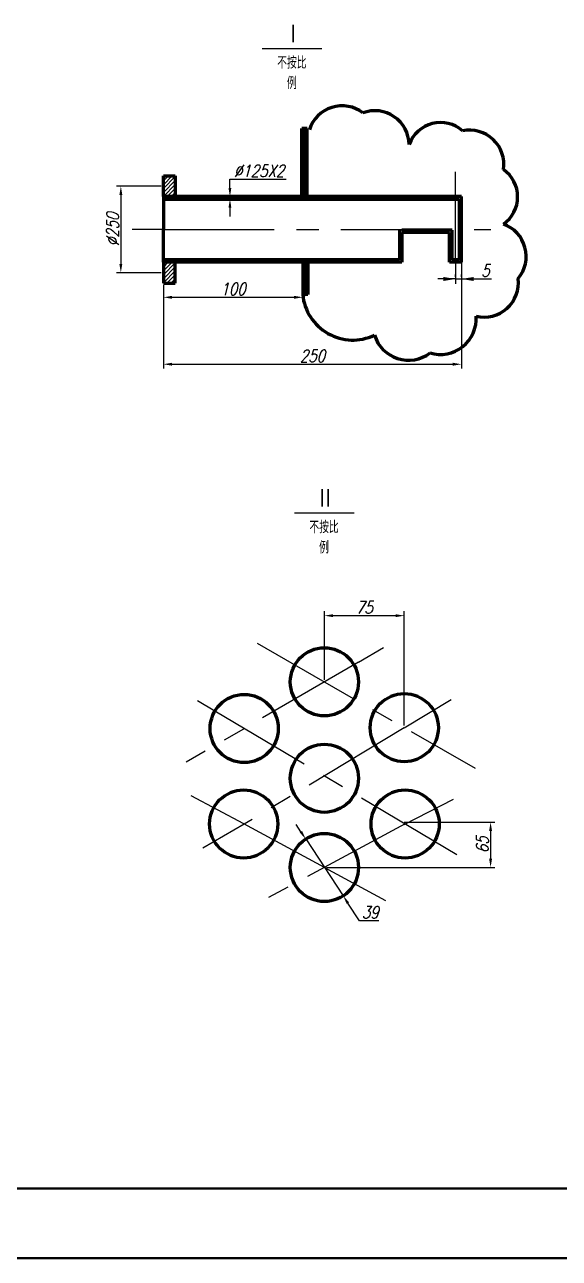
# Model space of a CAD drawing. Header units: millimetres. Extents: x 1621 to 2392, y 1146 to 1987.
# Drawn here: x 1853.6 to 2006.6, y 1145.7 to 1498.7 of the extents above; entities that cross this region are included whole.
import ezdxf

# ---------------------------------------------------------------- set-up
doc = ezdxf.new("R2010")
doc.units = ezdxf.units.MM
for name, pattern in [('CENTER', [50.8, 31.75, -6.35, 6.35, -6.35]), ('CENTER2', [28.575, 19.05, -3.175, 3.175, -3.175]), ('HIDDEN2', [4.7625, 3.175, -1.5875])]:
    doc.linetypes.add(name, pattern=pattern)
for name, color, linetype, lineweight in [('1轮廓实线层', 7, 'Continuous', 120), ('中心线', 1, 'CENTER', 25), ('剖面线', 5, 'Continuous', 15), ('图层1', 1, 'Continuous', 53), ('图层5', 5, 'CENTER2', 30), ('文字', 5, 'Continuous', 25), ('粗实线', 7, 'Continuous', 50)]:
    doc.layers.add(name, color=color, linetype=linetype, lineweight=lineweight)
doc.layers.add('标注尺寸', color=4, linetype='Continuous')
doc.layers.add('省略线', color=7, linetype='HIDDEN2')
doc.styles.get("Standard").update_dxf_attribs({"font": 'txt', "bigfont": 'gbcbig.shx'})
doc.styles.add('TH_GBDIM', font='romans.shx', dxfattribs={"width": 0.8, "oblique": 15, "height": 3.5, "bigfont": 'gbcbig.shx'})
doc.dimstyles.new('ISO-25', dxfattribs={"dimtxt": 3.5, "dimasz": 3.5, "dimexe": 2, "dimexo": 0, "dimtad": 1, "dimdsep": 46, "dimtxsty": 'Standard', "dimcen": 2.5, "dimadec": 0, "dimazin": 0, "dimtfac": 1, "dimtmove": 0, "dimatfit": 3, "dimfxl": 1, "dimarcsym": 0})
doc.dimstyles.new('板式塔', dxfattribs={"dimtxt": 3.5, "dimasz": 2.5, "dimexe": 1.25, "dimexo": 0.625, "dimtad": 1, "dimtoh": 1, "dimlfac": 20, "dimdsep": 46, "dimtxsty": 'TH_GBDIM', "dimcen": 2.5, "dimadec": 0, "dimazin": 0, "dimtfac": 1, "dimtmove": 0, "dimatfit": 3, "dimfxl": 1.25, "dimarcsym": 0})
pattern_1 = [(45, (-375.0265, 12.40626), (-0.561266, 0.561266), [])]

# ---------------------------------------------------------------- blocks, each defined once
blk = doc.blocks.new('*D108')
at = {"layer": 'Defpoints', "color": 0}
for p in [(1961.62, 1270.49), (1939.41, 1257.55), (1986.96, 1257.55)]:
    blk.add_point(p, dxfattribs=at)
at = {"layer": '标注尺寸', "color": 0, "lineweight": -2}
for p, q in [((1962.24, 1270.49), (1988.21, 1270.49)), ((1986.96, 1267.99), (1986.96, 1260.05)), ((1940.04, 1257.55), (1988.21, 1257.55))]:
    blk.add_line(p, q, dxfattribs=at)
at = {"layer": '标注尺寸', "color": 0}
for points in [[(1986.54, 1267.99), (1987.38, 1267.99), (1986.96, 1270.49)], [(1986.54, 1260.05), (1987.38, 1260.05), (1986.96, 1257.55)]]:
    blk.add_solid(points, dxfattribs=at)
at = {"layer": '标注尺寸', "color": 0, "insert": (1984.59, 1264.02), "char_height": 3.5, "attachment_point": 5, "rotation": 90, "style": 'TH_GBDIM'}
blk.add_mtext('65', dxfattribs=at)
blk = doc.blocks.new('*D109')
at = {"layer": 'Defpoints', "color": 0}
for p in [(1962.27, 1329.58), (1939.41, 1310.64), (1962.27, 1297.53)]:
    blk.add_point(p, dxfattribs=at)
at = {"layer": '标注尺寸', "color": 0, "lineweight": -2}
for p, q in [((1939.41, 1311.26), (1939.41, 1330.83)), ((1962.27, 1298.16), (1962.27, 1330.83)), ((1941.91, 1329.58), (1959.77, 1329.58))]:
    blk.add_line(p, q, dxfattribs=at)
at = {"layer": '标注尺寸', "color": 0}
for points in [[(1941.91, 1329.99), (1941.91, 1329.16), (1939.41, 1329.58)], [(1959.77, 1329.99), (1959.77, 1329.16), (1962.27, 1329.58)]]:
    blk.add_solid(points, dxfattribs=at)
at = {"layer": '标注尺寸', "color": 0, "insert": (1950.84, 1331.95), "char_height": 3.5, "attachment_point": 5, "style": 'TH_GBDIM'}
blk.add_mtext('75', dxfattribs=at)
blk = doc.blocks.new('*D110')
at = {"layer": 'Defpoints', "color": 0}
for p in [(1934.05, 1265.69), (1944.78, 1249.41)]:
    blk.add_point(p, dxfattribs=at)
at = {"layer": '标注尺寸', "color": 0, "lineweight": -2}
for p, q in [((1932.67, 1267.78), (1931.3, 1269.87)), ((1934.05, 1265.69), (1944.78, 1249.41)), ((1949.45, 1242.31), (1946.15, 1247.32)), ((1954.97, 1242.31), (1949.45, 1242.31))]:
    blk.add_line(p, q, dxfattribs=at)
at = {"layer": '标注尺寸', "color": 0}
for points in [[(1933.02, 1268.01), (1932.32, 1267.55), (1934.05, 1265.69)], [(1946.5, 1247.55), (1945.8, 1247.09), (1944.78, 1249.41)]]:
    blk.add_solid(points, dxfattribs=at)
at = {"layer": '标注尺寸', "color": 0, "insert": (1952.52, 1244.68), "char_height": 3.5, "attachment_point": 5, "style": 'TH_GBDIM'}
blk.add_mtext('39', dxfattribs=at)
blk = doc.blocks.new('*D112')
at = {"layer": 'Defpoints', "color": 0}
for p in [(1933.19, 1430.68), (1893.33, 1424.71), (1933.19, 1420.66)]:
    blk.add_point(p, dxfattribs=at)
at = {"layer": '标注尺寸', "color": 0, "lineweight": -2}
for p, q in [((1933.19, 1430.06), (1933.19, 1419.41)), ((1893.33, 1424.09), (1893.33, 1419.41)), ((1895.83, 1420.66), (1930.69, 1420.66))]:
    blk.add_line(p, q, dxfattribs=at)
at = {"layer": '标注尺寸', "color": 0}
for points in [[(1895.83, 1421.08), (1895.83, 1420.24), (1893.33, 1420.66)], [(1930.69, 1421.08), (1930.69, 1420.24), (1933.19, 1420.66)]]:
    blk.add_solid(points, dxfattribs=at)
at = {"layer": '标注尺寸', "color": 0, "insert": (1913.26, 1423.03), "char_height": 3.5, "attachment_point": 5, "style": 'TH_GBDIM'}
blk.add_mtext('100', dxfattribs=at)
blk = doc.blocks.new('*D113')
at = {"layer": 'Defpoints', "color": 0}
for p in [(1978.66, 1430.68), (1893.33, 1424.71), (1978.66, 1401.51)]:
    blk.add_point(p, dxfattribs=at)
at = {"layer": '标注尺寸', "color": 0, "lineweight": -2}
for p, q in [((1978.66, 1430.06), (1978.66, 1400.26)), ((1893.33, 1424.09), (1893.33, 1400.26)), ((1895.83, 1401.51), (1976.16, 1401.51))]:
    blk.add_line(p, q, dxfattribs=at)
at = {"layer": '标注尺寸', "color": 0}
for points in [[(1895.83, 1401.93), (1895.83, 1401.1), (1893.33, 1401.51)], [(1976.16, 1401.93), (1976.16, 1401.1), (1978.66, 1401.51)]]:
    blk.add_solid(points, dxfattribs=at)
at = {"layer": '标注尺寸', "color": 0, "insert": (1935.99, 1403.89), "char_height": 3.5, "attachment_point": 5, "style": 'TH_GBDIM'}
blk.add_mtext('250', dxfattribs=at)
blk = doc.blocks.new('*D114')
at = {"layer": 'Defpoints', "color": 0}
for p in [(1893.33, 1452.44), (1881.16, 1427.7), (1893.33, 1427.7)]:
    blk.add_point(p, dxfattribs=at)
at = {"layer": '标注尺寸', "color": 0, "lineweight": -2}
for p, q in [((1892.71, 1452.44), (1879.91, 1452.44)), ((1881.16, 1449.94), (1881.16, 1430.2)), ((1892.71, 1427.7), (1879.91, 1427.7))]:
    blk.add_line(p, q, dxfattribs=at)
at = {"layer": '标注尺寸', "color": 0}
for points in [[(1880.75, 1449.94), (1881.58, 1449.94), (1881.16, 1452.44)], [(1880.75, 1430.2), (1881.58, 1430.2), (1881.16, 1427.7)]]:
    blk.add_solid(points, dxfattribs=at)
at = {"layer": '标注尺寸', "color": 0, "insert": (1878.79, 1440.07), "char_height": 3.5, "attachment_point": 5, "rotation": 90, "style": 'TH_GBDIM'}
blk.add_mtext('%%C250', dxfattribs=at)
blk = doc.blocks.new('*D115')
at = {"layer": 'Defpoints', "color": 0}
for p in [(1976.95, 1425.9), (1978.66, 1425.9), (1978.66, 1425.9)]:
    blk.add_point(p, dxfattribs=at)
at = {"layer": '标注尺寸', "color": 0, "lineweight": -2}
for p, q in [((1974.45, 1425.9), (1971.95, 1425.9)), ((1976.95, 1426.53), (1976.95, 1427.15)), ((1976.95, 1425.9), (1978.66, 1425.9)), ((1978.66, 1426.53), (1978.66, 1427.15)), ((1981.16, 1425.9), (1987.26, 1425.9))]:
    blk.add_line(p, q, dxfattribs=at)
at = {"layer": '标注尺寸', "color": 0}
for points in [[(1974.45, 1426.32), (1974.45, 1425.49), (1976.95, 1425.9)], [(1981.16, 1426.32), (1981.16, 1425.49), (1978.66, 1425.9)]]:
    blk.add_solid(points, dxfattribs=at)
at = {"layer": '标注尺寸', "color": 0, "insert": (1985.46, 1428.28), "char_height": 3.5, "attachment_point": 5, "style": 'TH_GBDIM'}
blk.add_mtext('5', dxfattribs=at)
blk = doc.blocks.new('*D116')
at = {"layer": 'Defpoints', "color": 0}
for p in [(1893.33, 1449.46), (1893.33, 1448.77), (1912.38, 1449.46)]:
    blk.add_point(p, dxfattribs=at)
at = {"layer": '标注尺寸', "color": 0, "lineweight": -2}
for p, q in [((1912.38, 1451.96), (1912.38, 1454.46)), ((1912.38, 1454.46), (1928.43, 1454.46)), ((1893.96, 1449.46), (1913.63, 1449.46)), ((1893.96, 1448.77), (1913.63, 1448.77)), ((1912.38, 1448.77), (1912.38, 1449.46)), ((1912.38, 1446.27), (1912.38, 1443.77))]:
    blk.add_line(p, q, dxfattribs=at)
at = {"layer": '标注尺寸', "color": 0}
for points in [[(1911.96, 1451.96), (1912.79, 1451.96), (1912.38, 1449.46)], [(1911.96, 1446.27), (1912.79, 1446.27), (1912.38, 1448.77)]]:
    blk.add_solid(points, dxfattribs=at)
at = {"layer": '标注尺寸', "color": 0, "insert": (1920.72, 1456.83), "char_height": 3.5, "attachment_point": 5, "style": 'TH_GBDIM'}
blk.add_mtext('%%C125X2', dxfattribs=at)

msp = doc.modelspace()

# ---------------------------------------------------------------- hatches: boundary and pattern name
at = {"layer": '剖面线'}
h = msp.add_hatch(dxfattribs=at)
h.set_pattern_fill('ANSI31', color=256, scale=0.25, style=0)
h.set_pattern_definition(pattern_1)
h.paths.add_polyline_path([(1933.71346, 1468.90859), (1932.96346, 1468.90859), (1932.96346, 1449.45605), (1933.71346, 1449.45605)])
h = msp.add_hatch(dxfattribs=at)
h.set_pattern_fill('ANSI31', color=256, scale=0.25, style=0)
h.set_pattern_definition([(45, (-74.512, 711.96975), (-0.561266, 0.561266), [])])
h.paths.add_polyline_path([(1896.74367, 1455.42879), (1893.33068, 1455.42879), (1893.33068, 1449.45605), (1896.74367, 1449.45605)])
h.paths.add_polyline_path([(1896.74367, 1430.6846), (1893.33068, 1430.6846), (1893.33068, 1424.71186), (1896.74367, 1424.71186)])
h = msp.add_hatch(dxfattribs=at)
h.set_pattern_fill('ANSI31', color=256, scale=0.25, style=0)
h.set_pattern_definition(pattern_1)
h.paths.add_polyline_path([(1933.94487, 1430.6846), (1933.19487, 1430.6846), (1933.19487, 1421.50461), (1933.94487, 1421.50461)])

# ---------------------------------------------------------------- linework, layer by layer
at = {"layer": '1轮廓实线层'}
for p, q in [((1932.96346, 1449.45605), (1932.96346, 1468.90859)), ((1933.71346, 1468.90859), (1932.96346, 1468.90859)), ((1933.71346, 1468.90859), (1933.71346, 1449.45605)), ((1934.46346, 1468.90859), (1933.71346, 1468.90859)), ((1934.46346, 1449.45605), (1934.46346, 1468.90859)), ((1978.65548, 1430.6846), (1978.65548, 1440.07032)), ((1933.19487, 1430.6846), (1933.19487, 1421.50461)), ((1933.94487, 1421.50461), (1933.94487, 1430.6846)), ((1934.69487, 1430.6846), (1934.69487, 1421.50461)), ((1933.19487, 1421.50461), (1933.94487, 1421.50461)), ((1934.69487, 1421.50461), (1933.94487, 1421.50461))]:
    msp.add_line(p, q, dxfattribs=at)
at = {"layer": '1轮廓实线层', "linetype": 'ByBlock'}
for p, q in [((1893.33068, 1449.45605), (1893.33068, 1455.42879)), ((1893.33068, 1455.42879), (1896.74367, 1455.42879)), ((1896.74367, 1455.42879), (1896.74367, 1449.45605)), ((1978.65548, 1449.45605), (1893.33068, 1449.45605)), ((1893.33068, 1449.45605), (1893.33068, 1440.07032)), ((1893.33068, 1448.77345), (1977.97288, 1448.77345)), ((1977.97288, 1448.77345), (1977.97288, 1431.36719)), ((1978.65548, 1440.07032), (1978.65548, 1449.45605)), ((1893.33068, 1430.6846), (1893.33068, 1440.07032)), ((1960.90792, 1439.89967), (1960.90792, 1431.36719)), ((1975.92508, 1439.89967), (1961.59052, 1439.89967)), ((1975.24248, 1439.21708), (1961.59052, 1439.21708)), ((1961.59052, 1439.21708), (1961.59052, 1430.6846)), ((1975.24248, 1430.6846), (1975.24248, 1439.21708)), ((1975.92508, 1431.36719), (1975.92508, 1439.89967)), ((1960.90792, 1431.36719), (1893.33068, 1431.36719)), ((1961.59052, 1430.6846), (1893.33068, 1430.6846)), ((1893.33068, 1430.6846), (1893.33068, 1424.71186)), ((1896.74367, 1424.71186), (1896.74367, 1430.6846)), ((1978.65548, 1430.6846), (1975.24248, 1430.6846)), ((1977.97288, 1431.36719), (1975.92508, 1431.36719)), ((1893.33068, 1424.71186), (1896.74367, 1424.71186))]:
    msp.add_line(p, q, dxfattribs=at)
at = {"layer": '1轮廓实线层'}
for centre in [(1939.41111, 1310.6386), (1916.46479, 1297.29306), (1962.2679, 1297.53069), (1939.41111, 1283.0634), (1916.31163, 1269.98475), (1962.51058, 1269.98475), (1939.41111, 1257.5486)]:
    msp.add_circle(centre, 9.75, dxfattribs=at)
for centre, radius, start, end in [((1944.46753, 1465.64404), 9.7903, 52.4058251, 162.405825), ((1953.89281, 1464.28038), 9.7526, 0.7330597, 110.7330596), ((1972.66197, 1460.996), 9.64029, 49.2900994, 159.2900993), ((1980.91702, 1458.65831), 9.84384, 351.5286612, 101.5286611), ((1985.19413, 1449.41144), 9.51804, 305, 55), ((1987.29484, 1432.34707), 9.85747, 320.079376, 70.0793759), ((1985.07336, 1424.82615), 9.85425, 256.9660122, 6.9660121), ((1947.5578, 1422.86268), 14.42699, 185.4014652, 295.3794001), ((1972.57421, 1414.60088), 10.29571, 253.4797039, 3.4797038), ((1963.47874, 1412.84759), 10.19482, 197.2285844, 307.2285843)]:
    msp.add_arc(centre, radius, start, end, dxfattribs=at)
at = {"layer": '中心线'}
for p, q in [((1976.94898, 1431.36719), (1976.94898, 1456.51474)), ((1920.13046, 1321.69567), (1982.5129, 1285.92058)), ((1949.16111, 1316.30918), (1956.33386, 1320.48084)), ((1949.16111, 1316.30918), (1899.88098, 1287.64794)), ((1908.08065, 1302.26988), (1903.06163, 1305.24916)), ((1962.2679, 1297.53069), (1975.67104, 1305.62005)), ((1977.33244, 1261.16206), (1908.08065, 1302.26988)), ((1962.2679, 1297.53069), (1916.47854, 1269.89489)), ((1916.31163, 1269.98475), (1901.29496, 1278.06932)), ((1962.27547, 1269.85817), (1976.31993, 1277.08324)), ((1916.47854, 1269.89489), (1904.58371, 1263.06455)), ((1939.41111, 1257.5486), (1916.31163, 1269.98475)), ((1962.51058, 1269.98475), (1922.17519, 1248.26923)), ((1939.41111, 1257.5486), (1956.90482, 1248.13044))]:
    msp.add_line(p, q, dxfattribs=at)
at = {"layer": '中心线', "color": 1, "linetype": 'CENTER'}
for q in [(1884.41857, 1440.07032), (1987.02076, 1440.07032)]:
    msp.add_line((1893.33068, 1440.07032), q, dxfattribs=at)
at = {"layer": '图层1'}
msp.add_line((1971.91628, 1264.3641), (1971.91628, 1264.3641), dxfattribs=at)
at = {"layer": '图层5'}
msp.add_line((1986.29529, 1257.5486), (1986.29529, 1257.5486), dxfattribs=at)
at = {"layer": '文字', "color": 0}
for p, q in [((1921.64461, 1491.88541), (1935.28078, 1491.88541)), ((1935.28078, 1491.88541), (1935.28078, 1491.88541)), ((1935.28078, 1491.88541), (1938.7102, 1491.88541)), ((1930.85179, 1359.01008), (1944.48796, 1359.01008)), ((1944.48796, 1359.01008), (1944.48796, 1359.01008)), ((1944.48796, 1359.01008), (1947.91739, 1359.01008))]:
    msp.add_line(p, q, dxfattribs=at)
at = {"layer": '标注尺寸'}
for p, q in [((1976.94898, 1431.36719), (1976.94898, 1424.48716)), ((1978.65548, 1430.6846), (1978.65548, 1409.74142)), ((1976.94898, 1425.904), (1978.65548, 1425.904))]:
    msp.add_line(p, q, dxfattribs=at)
at = {"layer": '省略线', "color": 1, "linetype": 'ByBlock'}
msp.add_line((1961.59052, 1439.89967), (1960.90792, 1439.89967), dxfattribs=at)
at = {"layer": '粗实线'}
for p, q in [((1640.9761, 1165.71699), (2194.9761, 1165.71699)), ((1620.9761, 1145.71699), (2214.9761, 1145.71699))]:
    msp.add_line(p, q, dxfattribs=at)

# ---------------------------------------------------------------- texts
at = {"layer": '文字', "color": 0, "attachment_point": 2}
for s, insert, char_height, width in [('I', (1930.44978, 1498.65917), 5, 9.6619877), ('不按比例', (1930.09912, 1489.54596), 3.5, 10.3633146), ('II', (1939.65697, 1365.78384), 5, 9.6619877), ('不按比例', (1939.30631, 1356.67063), 3.5, 10.3633146)]:
    msp.add_mtext(s, dxfattribs=dict(at, insert=insert, char_height=char_height, width=width))

# ---------------------------------------------------------------- dimensions: what is measured, and where the dimension line sits
at = {"layer": '标注尺寸'}
for base, p1, p2, text, picture, middle in [((1912.37799, 1449.45605), (1893.33068, 1448.77345), (1893.33068, 1449.45605), '%%C125X2', '*D116', (1920.71592, 1456.83105)), ((1881.16241, 1427.69823), (1893.33068, 1452.44242), (1893.33068, 1427.69823), '%%C250', '*D114', (1878.78741, 1440.07032)), ((1986.96031, 1257.5486), (1961.61878, 1270.48968), (1939.41111, 1257.5486), '65', '*D108', (1984.58531, 1264.01914))]:
    dim = msp.add_linear_dim(base=base, p1=p1, p2=p2, angle=90, text=text, dimstyle='板式塔', dxfattribs=at)
    dim.commit()
    dim.dimension.update_dxf_attribs({"geometry": picture, "text_midpoint": middle})
for base, p1, p2, text, picture, middle in [((1933.19487, 1420.65921), (1893.33068, 1424.71186), (1933.19487, 1430.6846), '100', '*D112', (1913.26277, 1423.03421)), ((1978.65548, 1401.51313), (1893.33068, 1424.71186), (1978.65548, 1430.6846), '250', '*D113', (1935.99308, 1403.88813)), ((1978.65548, 1425.904), (1976.94898, 1425.904), (1978.65548, 1425.904), '5', '*D115', (1985.46007, 1428.279)), ((1962.2679, 1329.57578), (1939.41111, 1310.6386), (1962.2679, 1297.53069), '75', '*D109', (1950.8395, 1331.95078))]:
    dim = msp.add_linear_dim(base=base, p1=p1, p2=p2, text=text, dimstyle='板式塔', dxfattribs=at)
    dim.commit()
    dim.dimension.update_dxf_attribs({"geometry": picture, "text_midpoint": middle})
dim = msp.add_diameter_dim_2p(p1=(1934.0466, 1265.69013), p2=(1944.77561, 1249.40706), text='39', dimstyle='板式塔', dxfattribs=at)
dim.commit()
dim.dimension.update_dxf_attribs({"geometry": '*D110', "text_midpoint": (1952.5233, 1244.68431)})

# ---------------------------------------------------------------- leaders
for points in [[(1976.94898, 1425.904), (1971.89878, 1425.904)], [(1978.65548, 1425.904), (1985.15298, 1425.904)]]:
    msp.add_leader(points, dimstyle='ISO-25', override={"dimgap": 0.625, "dimtad": 0}, dxfattribs=at)

doc.saveas('drawing.dxf')
